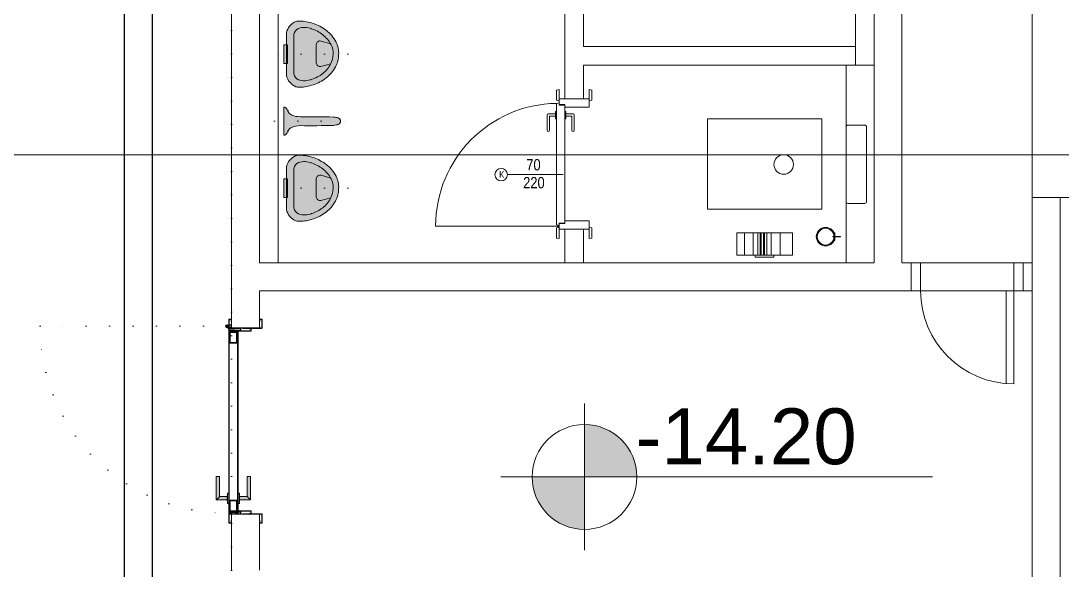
# Model space of a CAD drawing. Header units: metres. Extents: x -13194 to 152406, y -4219 to 19791.
# Drawn here: x 3547 to 4106, y 2480 to 2775 of the extents above; entities that cross this region are included whole.
import ezdxf
from ezdxf.enums import TextEntityAlignment as Align

# ---------------------------------------------------------------- set-up
doc = ezdxf.new("R2010")
doc.units = ezdxf.units.M
doc.header["$LTSCALE"] = 100
doc.header["$MEASUREMENT"] = 0
doc.linetypes.add('DOT2', pattern=[0.125, 0, -0.125])
doc.linetypes.add('HIDDEN', pattern=[0.375, 0.25, -0.125])
doc.layers.get('0').update_dxf_attribs({"color": 9, "lineweight": 9})
for name, color, linetype, lineweight in [('00', 9, 'Continuous', 9), ('01', 9, 'Continuous', 9), ('05', 9, 'Continuous', 9), ('05S', 9, 'Continuous', 9), ('06B', 9, 'Continuous', 9), ('10', 9, 'Continuous', 9), ('20', 9, 'DOT2', 9), ('21', 9, 'Continuous', 9), ('21_mahal200', 9, 'Continuous', 9), ('E-BUSBAR', 7, 'Continuous', 30), ('Kapı', 9, 'Continuous', 9), ('KARA SIVA', 9, 'Continuous', 9), ('TEFRİŞ', 9, 'Continuous', 9)]:
    doc.layers.add(name, color=color, linetype=linetype, lineweight=lineweight)
doc.styles.add('Arial', font='arial.ttf', dxfattribs={"height": 2.5})
doc.styles.add('MuuM_TEXT-ITALIC', font='ARIALNI.TTF')
doc.styles.add('MuuM_TEXT-STANDART', font='ARIALN.TTF')
doc.dimstyles.new('MuuM_DIM200', dxfattribs={"dimscale": 20, "dimtxt": 2, "dimasz": 1, "dimexe": 1, "dimexo": 1, "dimgap": 1, "dimtad": 1, "dimdec": 1, "dimrnd": 0.5, "dimdsep": 46, "dimtxsty": 'MuuM_TEXT-STANDART', "dimblk": 'ARCHTICK', "dimcen": 0, "dimdle": 0.15, "dimclrd": 256, "dimclre": 256, "dimclrt": 256, "dimadec": 0, "dimazin": 0, "dimtfac": 5, "dimtdec": 1, "dimtix": 1, "dimtmove": 2, "dimatfit": 3, "dimldrblk": 'DOT', "dimfxl": 3, "dimfxlon": 1, "dimtolj": 1, "dimlwd": -1, "dimlwe": -1, "dimarcsym": 0})

# ---------------------------------------------------------------- blocks, each defined once
blk = doc.blocks.new('2.bod.sitatik')
at = {"layer": '01'}
blk.add_lwpolyline([(4130, -5950.00000430597), (4130, -5950.00000430597), (4130, -5950.00000430597), (4130, -5400.00000430597), (4400, -5400.00000430597), (4400, -5950.00000430597), (4400, -5950.00000430597), (4400, -5950.00000430597), (4440, -5950.00000430597), (4440.000000000004, -5350.00000430597), (4090.000000000004, -5350.00000430597), (4090, -5950.00000430597), (4130, -5950.00000430597)], dxfattribs=at)
blk = doc.blocks.new('gr-p-barel kilitli kapı kolu')
at = {"layer": '05S'}
h = blk.add_hatch(color=256, dxfattribs=at)
h.paths.add_polyline_path([(1.300000000000181, 0.8000000000001818), (-1.300000000000181, 0.8000000000001818), (-1.300000000000181, 0.7000000000002728), (1.300000000000181, 0.7000000000007276)])
h.paths.add_polyline_path([(2.75, 0.7000000000002728), (-2.75, 0.7000000000002728), (-2.75, 0), (2.75, 0)])
h.paths.add_polyline_path([(-11.69999999999709, 4.899999999999181), (-11.699999999998, 6.700000000000728), (0.9000000000005456, 6.700000000000728), (0.8999999999996362, 0.8000000000001818), (-0.8999999999996362, 0.7999999999997272), (-0.8999999999996362, 4.90000000000009)])
at = {"flags": 128}
for points in [[(-0.8999999999996362, 0.8000000000001818), (-0.8999999999996362, 4.900000000000545), (-11.69999999999891, 4.90000000000009), (-11.69999999999891, 6.700000000000273), (0.9000000000005456, 6.700000000000728), (0.8999999999996362, 0.8000000000001818)], [(-0.8000000000001818, 5), (0.8000000000001818, 6.600000000000362)]]:
    blk.add_lwpolyline(points, dxfattribs=at)
blk.add_lwpolyline([(-2.75, 0), (-2.75, 0.6999999999998181), (2.75, 0.7000000000002728), (2.75, 0)])
blk.add_lwpolyline([(-1.300000000000181, 0.7000000000002728), (1.300000000000181, 0.7000000000002728), (1.300000000000181, 0.8000000000001818), (-1.300000000000181, 0.8000000000001818)], close=True)
blk = doc.blocks.new('prf-scr2')
at = {"linetype": 'DOT2', "ltscale": 10}
blk.add_line((0, 0.1857142500000009), (-1e-16, -1.064285649999999), dxfattribs=at)
for p, q in [((0.09163645, -0.2441290999999978), (-0.0916364500000001, -0.2046380999999997)), ((-0.0916364500000001, -0.2439350999999988), (0.09163645, -0.2834260999999969)), ((0.09163645, -0.3231106000000011), (-0.0916364500000001, -0.2836195999999972)), ((-0.0916364500000001, -0.3229165999999964), (0.09163645, -0.3624076000000003)), ((0.09163645, -0.4020920499999989), (-0.0916364500000001, -0.3626011000000005)), ((-0.0916364500000001, -0.4018980999999997), (0.09163645, -0.4413891000000035)), ((0.09163645, -0.481073749999996), (-0.0916364500000001, -0.4415827499999978)), ((-0.0916364500000001, -0.4808798000000082), (0.09163645, -0.5203708500000005)), ((0.09163645, -0.5600555500000042), (-0.0916364500000001, -0.5205644500000006)), ((-0.0916364500000001, -0.5598615499999994), (0.09163645, -0.5993525500000034)), ((0.09163645, -0.6390373000000011), (-0.0916364500000001, -0.5995462500000088)), ((-0.0916364500000001, -0.6388432500000079), (0.09163645, -0.6783342500000061)), ((0.09163645, -0.7180189000000042), (-0.0916364500000001, -0.6785278500000061)), ((-0.0916364500000001, -0.7178253000000041), (0.09163645, -0.7573160000000088)), ((0.0552420499999996, -0.8362981999999988), (-0.0804827000000004, -0.7641103499999986)), ((-0.0690517, -0.7968069000000071), (0.0552420499999996, -0.8362981999999988)), ((0.09163645, -0.1651476000000059), (0, -0.1454021000000068)), ((0, -0.184699100000006), (0.09163645, -0.2044445999999993))]:
    blk.add_line(p, q)
blk.add_lwpolyline([(0.2314285999999996, 0), (-0.2314285999999996, 0), (-0.2314285999999996, -0.0100617499999998), (-0.1200000000000003, -0.1428571000000034), (0.1200000000000003, -0.1428571499999975), (0.2314285999999996, -0.0100617499999999), (0.2314285999999996, 0)], close=True)
for points in [[(0.2314285999999996, -0.0100617499999999), (-0.2314285999999996, -0.0100617499999998)], [(-0.0916364500000001, -0.1428571059091098), (-0.0916364500000001, -0.2046379999999999), (-0.1200003499999994, -0.2210138499999971), (-0.1200003499999994, -0.227559350000007), (-0.0916364500000001, -0.2439350999999988), (-0.0916364500000001, -0.2836194999999975), (-0.1200003499999994, -0.2999953500000004), (-0.1200003499999994, -0.3065408499999989), (-0.0916364500000001, -0.3229165999999964), (-0.0916364500000001, -0.3626010000000008), (-0.1200003499999994, -0.3789767999999981), (-0.1200003499999994, -0.3855223499999965), (-0.0916364500000001, -0.4018980999999997), (-0.0916364500000001, -0.4415827000000036), (-0.1200003499999994, -0.4579585000000009), (-0.1200003499999994, -0.4645040499999994), (-0.0916364500000001, -0.4808798000000082), (-0.0916364500000001, -0.5205644500000006), (-0.1200003499999994, -0.5369402000000038), (-0.1200003499999994, -0.5434858500000077), (-0.0916364500000001, -0.5598615499999994), (-0.0916364500000001, -0.5995461500000033), (-0.1200003499999994, -0.6159219500000006), (-0.1200003499999994, -0.6224674999999991), (-0.0916364500000001, -0.6388432500000079), (-0.0916364500000001, -0.6785278500000061), (-0.1200003499999994, -0.6949041500000078), (-0.1200003499999994, -0.7014492000000077), (-0.0916364500000001, -0.7178253000000041), (-0.0916364500000001, -0.7322130000000074), (-0.0804827000000004, -0.7641103499999986), (-0.0974138499999996, -0.7738857499999995), (-0.0974138499999996, -0.7804311500000041), (-0.0690517, -0.7968069000000071), (-0.0082380000000001, -0.9441533999999989), (-1e-16, -0.95), (0.008237999999999999, -0.9441533999999989), (0.0834733999999997, -0.7555572500000495), (0.09163645, -0.7573160000000088), (0.1200003499999994, -0.7409402999999998), (0.1200003499999994, -0.7343950500000063), (0.09163645, -0.7180189000000042), (0.09163645, -0.6783342500000061), (0.1200003499999994, -0.6619585000000087), (0.1200003499999994, -0.6554130500000043), (0.09163645, -0.6390371500000072), (0.09163645, -0.5993525500000034), (0.1200003499999994, -0.5829768000000002), (0.1200003499999994, -0.5764312499999961), (0.09163645, -0.5600554500000045), (0.09163645, -0.5203708500000005), (0.1200003499999994, -0.5039951500000086), (0.1200003499999994, -0.4974494999999991), (0.09163645, -0.481073749999996), (0.09163645, -0.4413891000000035), (0.1200003499999994, -0.4250134500000002), (0.1200003499999994, -0.4184677999999963), (0.09163645, -0.4020920499999989), (0.09163645, -0.3624076000000003), (0.1200003499999994, -0.3460319499999969), (0.1200003499999994, -0.3394862999999987), (0.09163645, -0.3231106000000011), (0.09163645, -0.2834260999999969), (0.1200003499999994, -0.2670504499999993), (0.1200003499999994, -0.2605048000000067), (0.09163645, -0.2441290999999978), (0.09163645, -0.2044445999999993), (0.1200003499999994, -0.1880689500000073), (0.1200003499999994, -0.1815233000000035), (0.09163645, -0.1651476000000059), (0.09163645, -0.1428571440909536)]]:
    blk.add_lwpolyline(points)
blk = doc.blocks.new('K-SAC-01')
at = {"layer": '10'}
for points in [[(-4.599999999999454, 16.20000000000027, -0.4142135623730951), (-4.49999999999909, 16.29999999999973), (-0.0999999999989996, 16.29999999999973, -0.4142135623730951), (9.095e-13, 16.19999999999936), (9.095e-13, 5.900000000000089), (0.2000000000007276, 5.900000000000089), (0.2000000000007276, 16.19999999999936, 0.4142135623730951), (-0.0999999999989996, 16.49999999999954), (-4.49999999999909, 16.49999999999954, 0.4142135623730951), (-4.799999999999272, 16.20000000000027), (-4.799999999999272, 15.30000000000018, 0.4142135623730951), (-4.49999999999909, 15), (-3.399999999999636, 15), (-3.399999999999636, 15.19999999999981), (-4.49999999999909, 15.19999999999981, -0.4142135623730951), (-4.599999999999454, 15.30000000000018)], [(104.6000000000012, 16.20000000000027, 0.4142135623730951), (104.5000000000009, 16.29999999999973), (100.1000000000008, 16.29999999999973, 0.4142135623730951), (100.0000000000009, 16.19999999999936), (100.0000000000009, 5.900000000000089), (99.80000000000109, 5.900000000000089), (99.80000000000109, 16.19999999999936, -0.4142135623730951), (100.1000000000008, 16.49999999999954), (104.5000000000009, 16.49999999999954, -0.4142135623730951), (104.8000000000011, 16.20000000000027), (104.8000000000011, 15.30000000000018, -0.4142135623730951), (104.5000000000009, 15), (103.4000000000014, 15), (103.4000000000014, 15.19999999999981), (104.5000000000009, 15.19999999999981, 0.4142135623730951), (104.6000000000012, 15.30000000000018)], [(0.2000000000007276, 10.29999999999972, -0.4142135623730951), (0.5000000000009095, 10.59999999999991), (1.500000000000909, 10.59999999999991, -0.4142135623730951), (1.800000000001091, 10.29999999999972), (1.800000000001091, 3.90000000000009, -0.4142135623730951), (1.500000000000909, 3.599999999999909, -0.4142135623730951), (1.200000000000727, 3.90000000000009), (1.200000000000727, 4.799999999999726), (0.2000000000007276, 4.800000000000182), (0.2000000000007276, -1.199999999999818, -0.4142135623730951), (-0.0999999999994543, -1.5), (-4.49999999999909, -1.5, -0.4142135623730951), (-4.799999999999272, -1.199999999999818), (-4.799999999999272, -0.2999999999997271, -0.4142135623730951), (-4.49999999999909, 0), (-3.399999999999636, 0), (-3.399999999999636, -0.1999999999998181), (-4.49999999999909, -0.1999999999998181, 0.4142135623730951), (-4.599999999999454, -0.2999999999997271), (-4.599999999999454, -1.199999999999818, 0.4142135623724291), (-4.49999999999909, -1.300000000000181), (-0.0999999999994543, -1.299999999999727, 0.4142135623730951), (0, -1.199999999999818), (9.095e-13, 5), (1.400000000000545, 5), (1.400000000000545, 3.90000000000009, 0.4142135623730951), (1.500000000000909, 3.799999999999727, 0.4142135623730951), (1.600000000000363, 3.90000000000009), (1.600000000000363, 10.29999999999972, 0.4142135623730951), (1.500000000000909, 10.40000000000009), (0.5000000000009095, 10.40000000000009, 0.4142135623730951), (0.4000000000005457, 10.29999999999972), (0.4000000000005457, 9.40000000000009), (0.2000000000007276, 9.40000000000009)], [(99.80000000000109, 10.29999999999972, 0.4142135623730951), (99.50000000000091, 10.59999999999991), (98.50000000000091, 10.59999999999991, 0.4142135623730951), (98.20000000000073, 10.29999999999972), (98.20000000000073, 3.90000000000009, 0.4142135623730951), (98.50000000000091, 3.599999999999909, 0.4142135623730951), (98.80000000000109, 3.90000000000009), (98.80000000000109, 4.799999999999726), (99.80000000000109, 4.800000000000182), (99.80000000000109, -1.199999999999818, 0.4142135623730951), (100.1000000000012, -1.5), (104.5000000000009, -1.5, 0.4142135623730951), (104.8000000000011, -1.199999999999818), (104.8000000000011, -0.2999999999997271, 0.4142135623730951), (104.5000000000009, 0), (103.4000000000014, 0), (103.4000000000014, -0.1999999999998181), (104.5000000000009, -0.1999999999998181, -0.4142135623730951), (104.6000000000012, -0.2999999999997271), (104.6000000000012, -1.199999999999818, -0.4142135623724291), (104.5000000000009, -1.300000000000181), (100.1000000000012, -1.299999999999727, -0.4142135623730951), (100.0000000000018, -1.199999999999818), (100.0000000000009, 5), (98.60000000000127, 5), (98.60000000000127, 3.90000000000009, -0.4142135623730951), (98.50000000000091, 3.799999999999727, -0.4142135623730951), (98.40000000000143, 3.90000000000009), (98.40000000000143, 10.29999999999972, -0.4142135623730951), (98.50000000000091, 10.40000000000009), (99.50000000000091, 10.40000000000009, -0.4142135623730951), (99.60000000000127, 10.29999999999972), (99.60000000000127, 9.40000000000009), (99.80000000000109, 9.40000000000009)], [(-0.3789291877892538, -2.01380615643302), (1.000000000000909, -1.372447916059172), (1.000000000000909, 1.5), (1.200000000000727, 1.5), (1.200000000000727, -1.5), (-0.2699583792127669, -2.183697123727142, -14.79600197240014)]]:
    blk.add_lwpolyline(points, format="xyb", close=True, dxfattribs=at)
for points in [[(98.80000000000244, 0.1499999999932697), (98.80000000000244, 2.149999999993269), (99.10000000000174, 2.149999999993269), (99.10000000000174, 3.193404064993047), (1.500000000001364, 3.193404064993047), (1.500000000001364, 2.149999999993269), (1.800000000001546, 2.149999999993269), (1.800000000001546, 0.1499999999932697), (1.500000000001364, 0.1499999999932697), (1.500000000001364, 1.850000000004911), (1.200000000001182, 1.850000000004911), (1.200000000001182, 3.493404064995957), (99.40000000000099, 3.493404064995957), (99.40000000000099, 1.850000000004911), (99.10000000000174, 1.850000000004911), (99.10000000000174, 0.1499999999932697)], [(98.80000000000244, 2.149999999993269), (98.80000000000244, 0.1499999999932697), (99.40000000000099, 0.1499999999932697), (99.40000000000099, -1.500000000000909), (1.200000000001182, -1.500000000000909), (1.200000000001182, 0.1499999999932697), (1.800000000001546, 0.1499999999932697), (1.800000000001546, 2.149999999993269), (2.100000000000818, 2.149999999993269), (2.100000000000818, -0.1499999999950887), (1.500000000001364, -0.1499999999950887), (1.500000000001364, -1.199999999997999), (99.10000000000174, -1.199999999997999), (99.10000000000174, -0.1499999999950887), (98.50000000000135, -0.1499999999950887), (98.50000000000135, 2.149999999993269), (98.80000000000244, 2.149999999993269)]]:
    blk.add_lwpolyline(points, dxfattribs=at)
for points in [[(2.100000000000818, 2.99999999999909), (8.100000000000819, 2.99999999999909), (8.100000000000819, -1.000000000000909), (2.100000000000818, -1.000000000000909)], [(2.400000000001, 2.69999999999618), (7.800000000001546, 2.69999999999618), (7.800000000001546, -0.6999999999979992), (2.400000000001, -0.6999999999979992)], [(98.50000000000135, 2.99999999999909), (92.50000000000135, 2.99999999999909), (92.50000000000135, -1.000000000000909), (98.50000000000135, -1.000000000000909)], [(98.20000000000029, 2.69999999999618), (92.80000000000246, 2.69999999999618), (92.80000000000246, -0.6999999999979992), (98.20000000000029, -0.6999999999979992)]]:
    blk.add_lwpolyline(points, close=True, dxfattribs=at)
blk.add_circle((-0.9499999999989086, -2.49999349423706), 0.55, dxfattribs=at)
at = {"layer": '20', "linetype": 'HIDDEN'}
for points in [[(-0.1999999999989086, -1.299999999999727), (-0.1999999999989086, 0), (-1.699999999998908, 0), (-1.699999999998908, -1.299999999999727)], [(-0.3999999999987267, -1.990091542878417), (-0.3999999999987267, -0.2000000000002728), (-1.49999999999909, -0.2000000000002728), (-1.49999999999909, -1.990091542878417)]]:
    blk.add_lwpolyline(points, dxfattribs=at)
at = {"layer": '20'}
blk.add_lwpolyline([(-0.9499999999993632, -2.499993494238424), (-0.9499999999989086, -102.8549758667554)], dxfattribs=at)
blk.add_arc((-0.9499999999989086, -2.49999349423706), 100.3549823725184, 270, 1.513139558785166, dxfattribs=at)
at = {"layer": '06B'}
blk.add_blockref('gr-p-barel kilitli kapı kolu', (91.40000000628015, 3.506028542890817), dxfattribs=at)
at = {"layer": '06B', "xscale": -1, "rotation": 180}
blk.add_blockref('gr-p-barel kilitli kapı kolu', (91.40000000628015, -1.506028542878084), dxfattribs=at)
at = {"layer": '10', "xscale": -1, "rotation": 90}
blk.add_blockref('prf-scr2', (1.500000000001364, 0.9999999999990904), dxfattribs=at)
at = {"layer": '10', "rotation": 270}
blk.add_blockref('prf-scr2', (99.10000000000174, 1.221629659781683), dxfattribs=at)
blk = doc.blocks.new('0_elevationtarget-p-bk')
h = blk.add_hatch(color=250)
h.paths.add_polyline_path([(1.875, 0, 0.4142135623730951), (0, 1.875), (0, 0)])
h.paths.add_polyline_path([(0, 1e-16), (-1.875, 0, 0.4142135623730951), (0, -1.875)])
blk.add_line((0, -2.625), (0, 2.625))
blk.add_lwpolyline([(12.45343050744122, 0), (-3, 0)])
blk.add_circle((0, 0), 1.875)
at = {"style": 'Arial'}
blk.add_attdef('BITMISKOT', text='', height=2, dxfattribs=at).set_placement((4.5, 0), align=Align.BOTTOM_LEFT)
at = {"style": 'MuuM_TEXT-ITALIC'}
blk.add_attdef('FINISHINGFLOORLEVEL', text='', height=2, dxfattribs=at).set_placement((4.5, -0.592087312414734), align=Align.TOP_LEFT)
blk = doc.blocks.new('_ArchTick')
at = {"color": 0, "linetype": 'ByBlock', "const_width": 0.15}
blk.add_lwpolyline([(-0.5, -0.5), (0.5, 0.5)], dxfattribs=at)
blk = doc.blocks.new('_Dot')
at = {"color": 0, "linetype": 'ByBlock', "lineweight": -2}
blk.add_line((-0.5, 0), (-1, 0), dxfattribs=at)
at = {"color": 0, "linetype": 'ByBlock', "const_width": 0.5}
blk.add_lwpolyline([(-0.25, 0, 1), (0.25, 0, 1)], format="xyb", close=True, dxfattribs=at)
blk = doc.blocks.new('ttttttttttttt')
for points in [[(3983.48582208233, -30733.60081935968), (3983.48582208233, -30748.60081935968)], [(3988.48582208233, -30733.60081935968), (3983.48582208233, -30733.60081935968)], [(3988.48582208233, -30733.60081935968), (3988.48582208233, -30748.60081935968)], [(4043.48582208233, -30733.60081935968), (4038.48582208233, -30733.60081935968)], [(4038.48582208233, -30733.60081935968), (4038.48582208233, -30748.60081935968)], [(4043.48582208233, -30733.60081935968), (4043.48582208233, -30748.60081935968)], [(3988.48582208233, -30748.60081935968), (3983.48582208233, -30748.60081935968)], [(4034.48582208233, -30748.60081935968), (3988.48582208233, -30748.60081935968)], [(4034.48582208233, -30748.60081935968), (4034.48582208233, -30798.60081935968)], [(4034.48582208233, -30748.60081935968), (4038.48582208233, -30748.60081935968)], [(4043.48582208233, -30748.60081935968), (4038.48582208233, -30748.60081935968)], [(4038.48582208233, -30748.60081935968), (4038.48582208233, -30798.60081935968)]]:
    blk.add_lwpolyline(points)
blk.add_arc((4038.48582208233, -30748.60081935968), 50, 180, 270)
blk = doc.blocks.new('San-p-uripart')
at = {"layer": '05S'}
h = blk.add_hatch(color=256, dxfattribs=at)
edge = h.paths.add_edge_path()
edge.add_line((0, 0), (-7.502701282911726, 0))
edge.add_arc((-5.709877322929968, -0.0991818855945894), 1.795565314299233, 176.8335336137003, 251.0946557253123)
edge.add_arc((-8.442650596654858, -8.078530705955927), 6.638772677657441, 57.0297629489329, 71.09465572531082, ccw=False)
edge.add_arc((-7.040729375654334, -5.917304325401346), 4.062674353079212, 23.36070373810901, 57.02976294893671, ccw=False)
edge.add_arc((-13.70585418392875, -8.796135696042256), 11.32294699055403, -0.7682051098128113, 23.360703738108384, ccw=False)
edge.add_arc((402.5469214286236, -14.37746602216248), 404.967245607545, 179.231794890187, 181.7550775583132)
edge.add_arc((11.77246903945706, -25.27573944187134), 14.08342795668617, 186.1332779337883, 196.4356805880288)
edge.add_arc((0.2055674033981631, -28.52261435773835), 2.076566262679214, 200.8138809635047, 264.3187619893651)
edge.add_arc((-0.2055674033981631, -28.52261435773835), 2.076566262679214, 275.6812380106349, 339.1861190364953)
edge.add_arc((-11.77246903945706, -25.27573944187134), 14.08342795668617, 343.5643194119712, 353.8667220662117)
edge.add_arc((-402.5469214286236, -14.37746602216248), 404.967245607545, 358.2449224416866, 360.768205109813)
edge.add_arc((13.70585418392875, -8.796135696042256), 11.32294699055404, 156.6392962618916, 180.7682051098129, ccw=False)
edge.add_arc((7.040729375654334, -5.917304325401346), 4.062674353079213, 122.9702370510633, 156.639296261891, ccw=False)
edge.add_arc((8.442650596654858, -8.078530705955927), 6.638772677657441, 108.90534427468921, 122.97023705106719, ccw=False)
edge.add_arc((5.709877322929968, -0.0991818855945894), 1.795565314299232, 288.9053442746877, 363.1664663862996)
edge.add_line((7.502701282912312, 0), (5.853095785823825e-13, 0))
at = {"linetype": 'DOT2'}
for p, q in [((-5.770817504173462, -2.733077667144243), (-5.770817504173462, 3.350195222110413)), ((0, 5), (0, -40.49999999999636)), ((5.770817504173462, -2.733077667144243), (5.770817504173462, 3.350195222110413))]:
    blk.add_line(p, q, dxfattribs=at)
blk.add_lwpolyline([(0, 0), (-7.502701282912312, 0, 0.3358627193216691), (-6.291650653194663, -1.797885682644845, -0.0614468324515553), (-4.829808567523286, -2.508909970380043, -0.1479750645966862), (-3.311085466844815, -4.306379369778366, -0.1056729534655511), (-2.383924922236474, -8.947945920119308, 0.011010342516257), (-2.230346181717322, -26.78043505654569, 0.0449830156324357), (-1.735481351159251, -29.26048777216966, 0.2844088340516868), (0, -30.58898060938736, 0.2844088340516868), (1.735481351159251, -29.26048777216966, 0.0449830156324357), (2.230346181717322, -26.78043505654569, 0.011010342516257), (2.383924922236474, -8.947945920119308, -0.1056729534655511), (3.311085466844815, -4.306379369778366, -0.1479750645966862), (4.829808567523286, -2.508909970380043, -0.0614468324515553), (6.291650653194663, -1.797885682644845, 0.3358627193216691), (7.502701282912312, 0)], format="xyb", close=True)
blk = doc.blocks.new('v-k-pisuar01-p-s')
at = {"layer": '05S'}
h = blk.add_hatch(color=256, dxfattribs=at)
edge = h.paths.add_edge_path()
edge.add_line((11.42270253094102, 3.638e-12), (-11.42270253094102, 3.638e-12))
edge.add_arc((-9.830791421985849, -8.150053224959265), 8.304068192672245, 101.052160196956, 157.7110542586413)
edge.add_arc((-8.698184620976463, -7.002620211645987), 9.040695939314752, 167.2054471598568, 179.9865996109631)
edge.add_arc((3.698906807148886, -6.994059835495138), 21.43778808926014, 180.0172277376221, 200.174822931414)
edge.add_arc((4.927594309561754, -7.521959883539237), 22.42787110088592, 197.8257412586595, 217.822754149149)
edge.add_arc((2.836417373735457, -9.145373557403216), 19.78051526280616, 217.8227541491555, 241.917258812392)
edge.add_arc((-0.7404978676677274, -15.84919987251851), 12.18212004358895, 241.9172588123764, 274.1094109938937)
edge.add_arc((0.011119686978418, -13.43780789287848), 14.56269787259692, 270.4775210897593, 298.0827411875948)
edge.add_arc((-1.900854454888758, -9.854401046221028), 18.62428004557212, 298.082741187634, 322.1772458508703)
edge.add_arc((-4.90535493561765, -7.521959883539237), 22.4278711008861, 322.1772458508511, 342.1742587413403)
edge.add_arc((-3.676667433204783, -6.994059835495138), 21.43778808926036, 339.8251770685861, 359.9827722623778)
edge.add_arc((10.17531421099374, -6.921057905034102), 7.586221502296683, 359.3999502511719, 374.6647735631948)
edge.add_arc((9.830791421987668, -8.150053224962901), 8.304068192673494, 22.28894574136448, 78.94783980325458)
at = {"linetype": 'DOT2'}
blk.add_line((0, -33), (0, 5), dxfattribs=at)
for p, q in [((-5.065933825182582, -16.00050576547437), (4.657896394137424, -16.00050576547437)), ((-6.984664828327367, -18.56483841345834), (-5.466074508258316, -23.72804550169167)), ((6.590366273341714, -18.51583106659382), (5.18733824030096, -23.77718619049119))]:
    blk.add_line(p, q)
for points in [[(11.42270253094102, 3.638e-12), (-11.42270253094102, 3.638e-12, 0.2523838902471173), (-17.51440381128668, -5.000505765474372, 0.0558261851845719), (-17.73888031302704, -7.000505765474372, 0.0881816074474143), (-16.42355859140844, -14.38764789839843, 0.0874755300532864), (-12.78843996554497, -21.27519701816345, 0.1055211629797704), (-6.475183890102925, -26.5971031555091, 0.1413959180004252), (0.1324883970701194, -28, 0.1210364073534051), (6.866453540200382, -26.28602049577967, 0.1055211629797702), (12.81067933948907, -21.27519701816345, 0.0874755300532857), (16.44579796535254, -14.38764789839843, 0.0881816074474134), (17.76111968697296, -7.000505765474372, 0.0667040249175728), (17.5144038112885, -5.000505765474372, 0.2523838902480677), (11.42270253091192, 7.276000000000001e-12)], [(13.56758272037041, -13.46927878739734, 0.1723745183359662), (13.81327216784484, -6.517616360626562, 0.2523838902480677), (10.65589230152181, -3.925812281813703), (-10.65589230153637, -3.925812281817343, 0.2523838902471173), (-13.81327216784484, -6.517616360626562, 0.1723745183359663), (-13.56758272037041, -13.46927878739734, 0.0874755300532832), (-10.41870533553083, -19.43553460801922, 0.1055211629797738), (-5.062945461508205, -23.9502970385438, 0.1440043722371133), (0.0111196869729611, -25.00050576547437, 0.1231510465558739), (5.454215111603843, -23.63921437881436, 0.1055211629797774), (10.44094470947493, -19.43553460801922, 0.0874755300532832), (13.58982209431451, -13.46927878739734)]]:
    blk.add_lwpolyline(points, format="xyb")
blk.add_lwpolyline([(-5, -0.500000000003638), (-5, 1.49999999999636), (5, 1.49999999999636), (5, -0.500000000003638)], close=True)
for centre, radius, start, end in [((1.160594533739639, -7.479771511072612), 15.89947806192441, 200.6505748287934, 202.1300987202021), ((-5.065933825182582, -18.00050576547437), 2, 90, 196.3895403340701), ((4.657896394137424, -18.00050576547437), 2, 345.0685828217818, 90), ((-1.138355159795537, -7.479771511072612), 15.89947806192436, 337.8699012797978, 339.3494251712066)]:
    blk.add_arc(centre, radius, start, end)
at = {"layer": '05S'}
blk.add_solid([(-5, 1.49999999999636), (-5, -0.500000000003638), (5, 1.49999999999636), (5, -0.500000000003638)], dxfattribs=at)
blk = doc.blocks.new('p-t.kağıtlığı')
at = {"layer": 'TEFRİŞ'}
h = blk.add_hatch(dxfattribs=at)
h.set_pattern_fill('CYL', color=256, scale=30, angle=-89.99999999999999, style=0)
h.set_pattern_definition([(270, (-14.39999999999963, 13), (30, 6.7e-15), []), (270, (-13.80000000000018, 13), (30, 6.7e-15), []), (270, (-12.59999999999945, 13), (30, 6.7e-15), []), (270, (-10.19999999999982, 13), (30, 6.7e-15), []), (270, (-5.399999999999636, 13), (30, 6.7e-15), []), (270, (5.400000000000542, 13), (30, 6.7e-15), []), (270, (10.19999999999982, 13), (30, 6.7e-15), []), (270, (12.60000000000036, 13), (30, 6.7e-15), []), (270, (13.80000000000018, 13), (30, 6.7e-15), []), (270, (14.40000000000054, 13), (30, 6.7e-15), [])])
h.paths.add_polyline_path([(-15, 1), (15, 1), (15, 13), (-15, 13)])
for points in [[(-15, 1), (15, 1), (15, 13), (-15, 13)], [(5, 1), (5, 0), (-5, 0), (-5, 1)]]:
    blk.add_lwpolyline(points, close=True, dxfattribs=at)
blk = doc.blocks.new('RREERGERGBBBB')
at = {"layer": 'TEFRİŞ'}
blk.add_hatch(color=256, dxfattribs=at).paths.add_polyline_path([(-24564.21179301331, -5806.625685495985), (-24567.21179301331, -5806.625685495985), (-24567.21179301331, -5804.625685495985), (-24567.41179301331, -5804.625685495985), (-24567.41179301331, -5806.625685495985), (-24568.41179301331, -5806.625685495985), (-24568.41179301331, -5806.825685495985), (-24567.41179301331, -5806.825685495982), (-24567.41179301331, -5808.825685495982), (-24567.21179301332, -5808.825685495982), (-24567.21179301332, -5806.825685495982), (-24564.21179301332, -5806.825685495982)])
for points in [[(-24564.21179301331, -5806.625685495985), (-24567.21179301331, -5806.625685495985), (-24567.21179301331, -5804.625685495985), (-24567.41179301331, -5804.625685495985), (-24567.41179301331, -5806.625685495985), (-24568.41179301331, -5806.625685495985), (-24568.41179301331, -5806.825685495985), (-24567.41179301331, -5806.825685495982), (-24567.41179301331, -5808.825685495982), (-24567.21179301332, -5808.825685495982), (-24567.21179301332, -5806.825685495982), (-24564.21179301332, -5806.825685495982), (-24564.21179301331, -5806.625685495985)], [(-24567.21179301332, -5806.709182177796), (-24564.21179301332, -5806.709182177796)]]:
    blk.add_lwpolyline(points, dxfattribs=at)
for radius in [5, 4.5]:
    blk.add_circle((-24572.21179301332, -5806.709182177796), radius, dxfattribs=at)
blk = doc.blocks.new('dsfsdfsdfsdfsdfsdf')
at = {"layer": 'Kapı'}
for p, q in [((23771.45181168488, -2062.352248718824), (23755.45181168267, -2062.352248718824)), ((23771.45181168482, -2065.619111331151, 0.6555058768281015), (23768.45181168482, -2065.619111331151, 0.6555058768281015)), ((23768.45181168482, -2129.019111331028, 0.6555058768281015), (23768.45181168494, -2066.819111331031, 0.6555058768281015)), ((23772.95181168482, -2064.719111331149, 0.6555058768281015), (23771.45181168482, -2064.41911133111, 0.6555058768281015)), ((23771.45181168482, -2064.41911133111, 0.6555058768281015), (23771.45181168482, -2065.619111331151, 0.6555058768281015)), ((23771.95371590619, -2064.009590223897, 0.6555058768281015), (23837.87079387352, -2064.009590223897, 0.6555058768281015)), ((23772.95181168482, -2064.719111331149, 0.6555058768281015), (23772.95181168482, -2129.919111331008, 0.6555058768281015)), ((23771.45181168482, -2129.019111331028, 0.6555058768281015), (23768.45181168482, -2129.019111331028, 0.6555058768281015)), ((23771.45181168482, -2130.219111331069, 0.6555058768281015), (23771.45181168482, -2129.019111331028, 0.6555058768281015)), ((23772.95181168482, -2129.919111331008, 0.6555058768281015), (23771.45181168482, -2130.219111331069, 0.6555058768281015)), ((23771.45181168267, -2132.352248718729), (23755.45181168261, -2132.352248718729))]:
    blk.add_line(p, q, dxfattribs=at)
at = {"layer": 'Kapı', "elevation": 0.6555058768281015}
for points in [[(23753.95181168255, -2057.61911133118), (23755.45181168255, -2057.319111331097), (23755.45181168255, -2063.319111331046), (23753.95181168255, -2063.019111330985), (23753.95181168255, -2057.61911133118)], [(23772.95181168476, -2057.61911133118), (23771.45181168482, -2057.319111331097), (23771.45181168482, -2063.319111331046), (23772.95181168476, -2063.019111330985), (23772.95181168476, -2057.61911133118)], [(23753.95181168255, -2137.019111330999), (23755.45181168255, -2137.31911133106), (23755.45181168255, -2131.319111331133), (23753.95181168255, -2131.619111331172), (23753.95181168255, -2137.019111330999)], [(23772.95181168482, -2137.019111330999), (23771.45181168482, -2137.31911133106), (23771.45181168482, -2131.319111331133), (23772.95181168482, -2131.619111331172), (23772.95181168482, -2137.019111330999)]]:
    blk.add_lwpolyline(points, dxfattribs=at)
for points in [[(23771.45181168482, -2062.319111331046), (23755.45181168255, -2062.319111331046), (23755.45181168255, -2066.819111331031), (23768.45181168482, -2066.819111331031), (23768.45181168482, -2065.419111330928), (23771.45181168482, -2065.419111330928)], [(23771.45181168482, -2132.319111330951), (23755.45181168255, -2132.319111330951), (23755.45181168255, -2127.819111331126), (23768.45181168482, -2127.819111331126), (23768.45181168482, -2129.219111331069), (23771.45181168482, -2129.219111331069)]]:
    blk.add_lwpolyline(points, close=True, dxfattribs=at)
for points in [[(23767.95181168482, -2124.21911133112), (23764.05181168485, -2124.21911133112, -0.4142135623730951), (23763.45181168482, -2123.619111330998), (23763.45181168482, -2115.473277997778, -1.000000000000094), (23764.65181168477, -2115.473277997778), (23764.65181168477, -2122.769111331188, 0.4142135623730951), (23764.90181168477, -2123.019111331058), (23767.95181168482, -2123.019111331058)], [(23773.45181168482, -2124.21911133112), (23777.35181168478, -2124.21911133112, 0.4142135623730951), (23777.95181168482, -2123.619111330998), (23777.95181168482, -2115.473277997778, 1.000000000000094), (23776.75181168481, -2115.473277997778), (23776.75181168481, -2122.769111331188, -0.4142135623730951), (23776.50181168481, -2123.019111331058), (23773.45181168482, -2123.019111331058)], [(23768.45181168482, -2121.619111331136), (23768.20181168482, -2121.619111331136, 0.4142135623730951), (23767.95181168482, -2121.869111331027), (23767.95181168482, -2125.369111331172, 0.414213562373091), (23768.20181168482, -2125.619111331063), (23768.45181168482, -2125.619111331063)], [(23772.95181168482, -2125.619111331063), (23773.20181168482, -2125.619111331063, 0.4142135623737115), (23773.45181168482, -2125.369111331172), (23773.45181168482, -2121.869111331027, 0.4142135623724791), (23773.20181168482, -2121.619111331136), (23772.95181168482, -2121.619111331136)]]:
    blk.add_lwpolyline(points, format="xyb", dxfattribs=at)
at = {"layer": 'Kapı'}
blk.add_circle((23771.95371590619, -2064.009590223897, 0.6555058768281015), 0.4999999999999999, dxfattribs=at)
blk.add_arc((23771.95371590619, -2064.009590223897, 0.6555058768281015), 65.91707796733714, 270.8675879280374, 0, dxfattribs=at)
blk = doc.blocks.new('fgvdfgdffffffffffffffffffffffffffffffff')
at = {"layer": 'Kapı'}
blk.add_lwpolyline([(23435.64420767338, -2227.996412656395), (23465.61762177996, -2227.996412656395)], dxfattribs=at)
blk.add_circle((23432.28420767338, -2227.996412656395), 3.359999999999999, dxfattribs=at)
at = {"layer": 'Kapı', "attachment_point": 1, "style": 'MuuM_TEXT-STANDART'}
for s, insert, char_height, width in [('70', (23445.80805638355, -2219.676727744605), 6.047999999999999, 88.79573695206868), ('K', (23431.24663969502, -2226.097197341773), 3.628799999999999, 53.2774421712412), ('220', (23444.11858472365, -2229.276727744605), 6.047999999999999, 88.79573695206868)]:
    blk.add_mtext(s, dxfattribs=dict(at, insert=insert, char_height=char_height, width=width))
blk = doc.blocks.new('DFEGDFGDFGDFGHHHHHHHHHHHHHHHHHH')
at = {"layer": 'TEFRİŞ'}
blk.add_lwpolyline([(23605.31433439111, -2457.315299196679), (23605.31433439112, -2497.315299196679, 0.4142135623730951), (23606.31433439112, -2498.315299196679), (23615.31433439112, -2498.315299196679, 0.4142135623731339), (23616.31433439112, -2497.315299196679), (23616.31433439112, -2457.315299196679, 0.4142135623730744), (23615.31433439112, -2456.315299196679), (23606.31433439111, -2456.315299196679, 0.4142135623731159)], format="xyb", close=True, dxfattribs=at)
blk = doc.blocks.new('ffffffdssssssssssssssss')
at = {"layer": 'TEFRİŞ'}
blk.add_lwpolyline([(30540.99751206332, -1871.23876330108), (30540.99751206332, -1919.73876330108), (30602.49751206332, -1919.73876330108), (30602.49751206332, -1871.23876330108)], close=True, dxfattribs=at)
blk.add_circle((30581.9979186303, -1895.755781389791), 5.25, dxfattribs=at)
blk = doc.blocks.new('2.bod.Mimari')
at = {"layer": '00'}
for points in [[(3659.999999999973, -5965.000004305974), (3659.999999999973, -5545.00000430597), (3674.999999999973, -5545.00000430597), (3674.999999999973, -5580.00000430597), (4020.000000000002, -5580.00000430597)], [(4005.000000000002, -5595.00000430597), (3674.999999999973, -5595.00000430597), (3674.999999999973, -5965.000004305974)], [(3674.999999997824, -5965.000004305974), (3674.999999999973, -5965.000004305974), (3674.999999999973, -5985.000004303412), (4005.000000000002, -5985.000004305974), (4005.000000000002, -5595.00000430597)], [(4090.000000000002, -5600.00000430597), (4020.000000000002, -5600.00000430597), (4020.000000000002, -5985.000004305974), (4090.000000000002, -5985.000004305974)], [(3674.999999999302, -5703.00000430597), (3674.999999999317, -5751.0000043041), (3734.999999999244, -5751.000004304682), (3734.999999999244, -5761.000004304682), (3674.999999999229, -5761.000004304682), (3674.999999997745, -5985.000004303416), (3839.000000000379, -5985.000004304697)], [(4005, -5985.000004305977), (4004.999999999986, -5753.000004304682), (3994.999999999986, -5753.000004304682), (3994.999999998225, -5879.000004304718), (4005, -5879.000004304718)], [(3674.999999999229, -5761.0000043041), (3674.999999997687, -5985.000004303416), (3684.999999997687, -5985.000004303416), (3684.999999999251, -5761.000004304231), (3689.999999999251, -5761.000004304231), (3674.999999999229, -5761.000004304682)], [(3994.999999999069, -5879.000004304718), (3994.999999999069, -5869.000004304722), (3849.000000000357, -5869.000004304668), (3849.000000000357, -5850.033141692373), (3839.000000000372, -5850.033141692373), (3839.000000000372, -5897.000004304733), (3849.000000000372, -5897.000004304733), (3849.000000000372, -5879.000004304693), (3994.999999999069, -5879.000004304718)], [(3989.999999999069, -5879.000004304718), (3989.999999998247, -5985.000004305901), (4004.999999998247, -5985.000004305901), (4005, -5879.000004304718), (3989.999999999069, -5879.000004304718)], [(4125.000000000003, -6215.000004305912), (4105.000000000001, -6215.000004305904), (4105.000000000001, -5950.00000430597), (4090.000000000002, -5950.00000430597), (4089.999999999987, -6215.000004305915), (3739.999999999973, -6215.000004305915), (3739.999999999973, -6230.00000430597), (4125.000000000003, -6230.00000430597)], [(3659.999999999973, -6000.00000430597), (3659.999999999973, -5965.000004305974)], [(3848.999999999957, -5967.000004304733), (3839.000000000379, -5967.000004304733)], [(3849.000000000372, -5985.000004304697), (3849.000000000372, -5967.000004304733), (3839.000000000379, -5967.000004304733), (3839.000000000379, -5985.000004304697)], [(3848.999999999688, -5967.000004304733), (3848.999999999549, -5985.000004304773)], [(3659.999999999973, -6020.000004303649), (3659.999999999973, -6000.00000430597)], [(4090.000000000002, -6000.00000430597), (3674.999999999973, -6000.000004303649), (3674.999999999973, -6020.000004303649)], [(3659.999999999973, -6020.000004303649), (3674.999999999973, -6020.000004303649)], [(3659.999999999973, -6150.00000430597), (3659.999999999973, -6120.000004303649)], [(3659.999999999973, -6120.000004303649), (3674.999999999973, -6120.000004303649)], [(3674.999999999973, -6120.000004303649), (3674.999999999973, -6150.00000430597)]]:
    blk.add_lwpolyline(points, dxfattribs=at)
at = {"layer": '20'}
blk.add_lwpolyline([(3659.999999999973, -6230.00000430597), (4440.000000000002, -6230.00000430597), (4440.000000000002, -4550.00000430597), (3659.999999999973, -4550.00000430597)], close=True, dxfattribs=at)
for name, p in [('ffffffdssssssssssssssss', (-26625.49751206249, -4036.511241004173)), ('ttttttttttttt', (41.51417791767263, 24748.60081505371))]:
    blk.add_blockref(name, p)
at = {"rotation": 270}
blk.add_blockref('K-SAC-01', (3659.999999999973, -6020.000004303649), dxfattribs=at)
at = {"layer": '05', "xscale": -1}
blk.add_blockref('p-t.kağıtlığı', (3946.256508770196, -5982.00000430525), dxfattribs=at)
at = {"layer": '21'}
ref = blk.add_blockref('0_elevationtarget-p-bk', (3849.550546721768, -6099.972077837476), dxfattribs=dict(at, xscale=15, yscale=15, zscale=15))
ref.add_attrib('BITMISKOT', '-14.20', dxfattribs={"layer": '0', "height": 30.00000000000001, "style": 'Arial'}).set_placement((3876.866468731699, -6102.155923096961), align=Align.BOTTOM_LEFT)
at = {"layer": 'KARA SIVA', "rotation": 180}
blk.add_blockref('dsfsdfsdfsdfsdfsdf', (27607.45181168301, -8029.352253023462), dxfattribs=at)
at = {"layer": 'KARA SIVA'}
for name, p in [('DFEGDFGDFGDFGHHHHHHHHHHHHHHHHHH', (-19615.31433439244, -3454.819927862707)), ('fgvdfgdffffffffffffffffffffffffffffffff', (-19627.54174359208, -3709.68712650166)), ('RREERGERGBBBB', (28551.21179301319, -164.2739756487535))]:
    blk.add_blockref(name, p, dxfattribs=at)
at = {"layer": 'TEFRİŞ', "xscale": -1, "rotation": 90}
for p in [(3689.499999999207, -5873.000004304646), (3689.499999999186, -5945.000004305031)]:
    blk.add_blockref('v-k-pisuar01-p-s', p, dxfattribs=at)
at = {"layer": 'TEFRİŞ', "linetype": 'ByBlock', "xscale": -1, "rotation": 90}
blk.add_blockref('San-p-uripart', (3687.999999999229, -5909.01100306819), dxfattribs=at)
at = {"layer": '21_mahal200'}
blk.add_leader([(4174.650574906152, -5927.045800711385), (3478.878510109293, -5927.045800711385)], dimstyle='MuuM_DIM200', override={"dimasz": 1, "dimfxl": 10}, dxfattribs=at)

msp = doc.modelspace()

# ---------------------------------------------------------------- linework, layer by layer
at = {"layer": 'E-BUSBAR', "color": 3}
for p, q in [((3602.499999999976, 128.7853365310293), (3602.499999999976, 3968.100460820817)), ((3602.499999999976, 37.03420849731992), (3602.499999999976, 3968.100460820817)), ((3617.499999999976, 128.7853365310293), (3617.499999999976, 3968.100460820817)), ((3617.499999999988, 37.03420849731992), (3617.499999999976, 3968.100460820817))]:
    msp.add_line(p, q, dxfattribs=at)

# ---------------------------------------------------------------- block references
for name in ['2.bod.sitatik', '2.bod.Mimari']:
    msp.add_blockref(name, (7.275957614183426e-12, 8630.00000430597))

doc.saveas('drawing.dxf')
